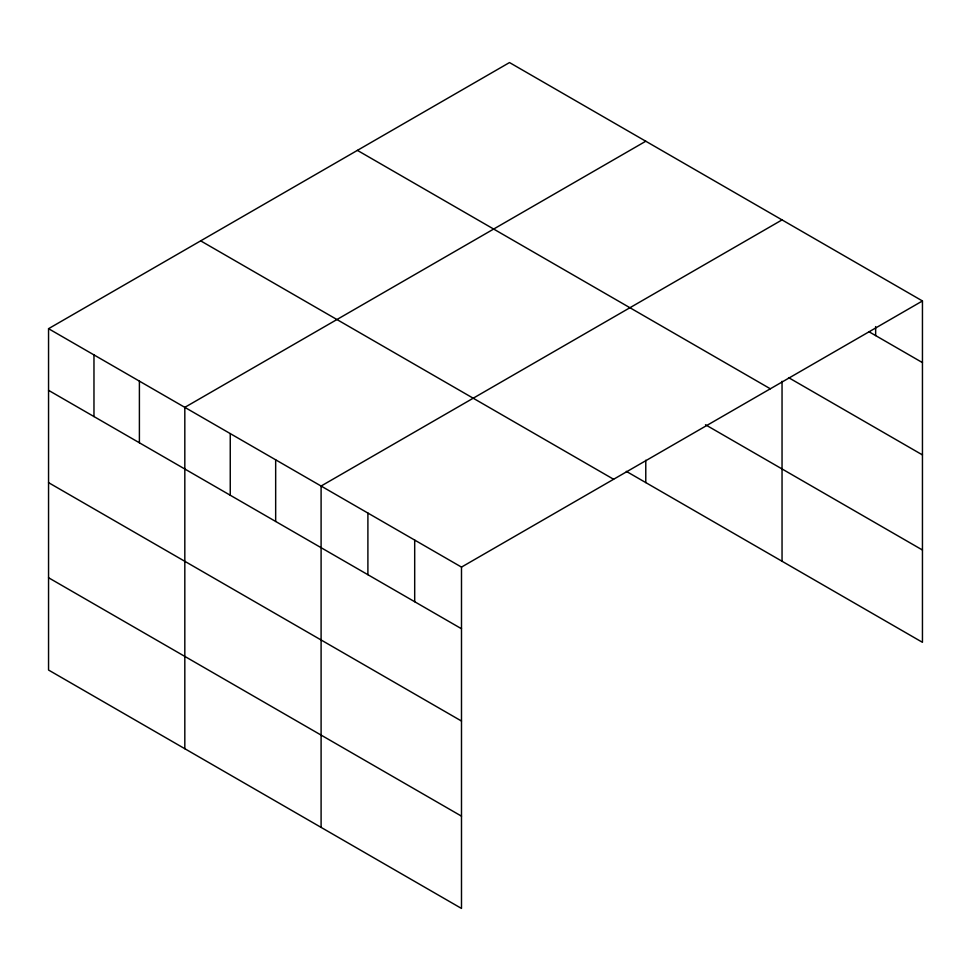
<?xml version="1.0" encoding="UTF-8"?>
<svg xmlns="http://www.w3.org/2000/svg" width="971" height="971" viewBox="0 0 971 971"><rect width="100%" height="100%" fill="white"/><g stroke="black" fill="none" stroke-linecap="round" stroke-linejoin="round"><path stroke-width="1.46" d="M48.55 328.684L461.492 567.1L461.492 908.443L48.55 670.039L48.55 328.684L509.508 62.557L922.45 300.961L922.45 642.317L626.307 471.348M645.776 141.232L184.818 407.359L184.818 748.714M782.043 219.907L321.098 486.034L321.098 827.389M461.492 567.1L922.45 300.961M869.154 331.839L922.45 362.608M788.549 377.61L922.45 454.914M357.389 150.371L770.331 388.788M705.48 424.752L922.45 550.011M200.669 240.857L613.611 479.273M48.55 390.33L461.492 628.747M48.55 482.636L461.492 721.04M48.55 577.733L461.492 816.15M875.648 326.572L875.648 335.59M782.043 381.287L782.043 561.262M645.776 460.254L645.776 482.587M414.69 540.07L414.69 601.729M367.9 513.052L367.9 574.698M275.667 459.805L275.667 521.463M230.248 433.588L230.248 495.234M139.399 381.13L139.399 442.788M93.969 354.913L93.969 416.559"/></g></svg>
